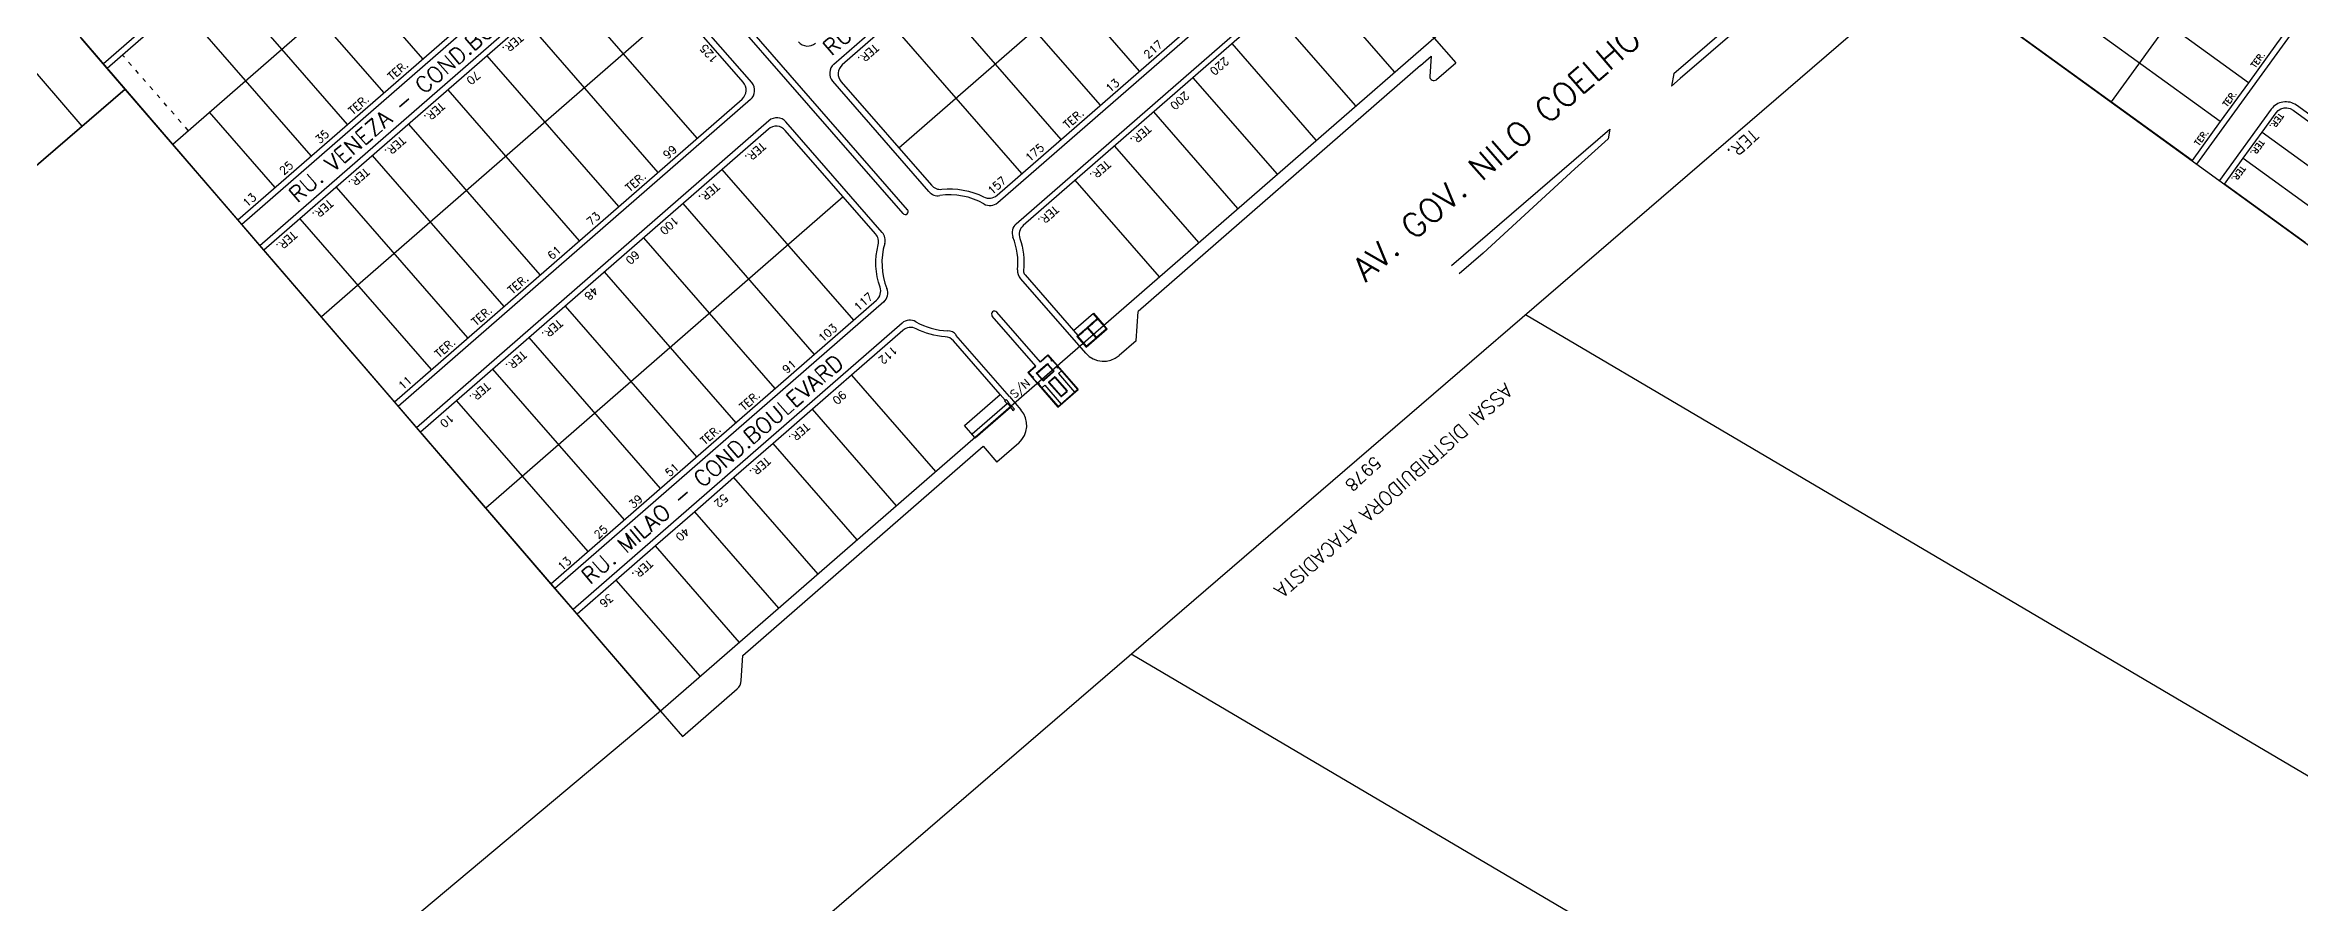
# Model space of a CAD drawing. Extents: x 714896 to 749292, y 8417558 to 8447149.
# Drawn here: x 742291 to 742855, y 8429072 to 8429286 of the extents above; entities that cross this region are included whole.
import ezdxf

# ---------------------------------------------------------------- set-up
doc = ezdxf.new("R2010")
doc.units = 0
doc.header["$MEASUREMENT"] = 0
doc.linetypes.add('ACAD_ISO03W100', pattern=[30, 12, -18])
for name, color, linetype in [('LOTE', 7, 'CONTINUOUS'), ('MEIO_FIO', 24, 'CONTINUOUS'), ('NUM-PORTA', 7, 'CONTINUOUS'), ('QUADRA', 6, 'CONTINUOUS'), ('REFERENCIA', 7, 'CONTINUOUS'), ('TEXTO', 7, 'CONTINUOUS'), ('TEXTODERUA', 3, 'CONTINUOUS')]:
    doc.layers.add(name, color=color, linetype=linetype)
doc.styles.add('ROMANS', font='ROMANS.SHX', dxfattribs={"height": 1.5})

msp = doc.modelspace()

# ---------------------------------------------------------------- linework, layer by layer
at = {"layer": 'LOTE', "color": 7, "linetype": 'CONTINUOUS'}
msp.add_line((742300.69, 8429265.7), (742279.81, 8429289.95), dxfattribs=at)
at = {"layer": 'LOTE'}
for points in [[(742339.6, 8429242.28), (742339.6, 8429242.28), (742426.21, 8429317.75, 0.414214), (742426.5, 8429321.99), (742397.59, 8429355.16, 0.414214), (742393.35, 8429355.45), (742306.98, 8429280.18)], [(742378.74, 8429196.8), (742378.74, 8429196.8), (742465.63, 8429272.52, 0.414214), (742465.92, 8429276.75), (742437.01, 8429309.93, 0.414214), (742432.78, 8429310.22), (742346.12, 8429234.7)], [(742638.6, 8429287.77), (742617.51, 8429312.04), (742535.9, 8429240.91, 0.306472), (742535.03, 8429237.66, -0.11003), (742535.97, 8429229.67, 0.207821), (742536.33, 8429228.53), (742548.44, 8429214.63), (742553.42, 8429218.97), (742556.11, 8429215.88)], [(742417.87, 8429151.32), (742417.87, 8429151.32), (742499.24, 8429222.23, 0.306472), (742500.1, 8429225.47, -0.14687), (742499.63, 8429236.1, 0.245929), (742498.98, 8429238.81), (742476.43, 8429264.69, 0.414214), (742472.2, 8429264.98), (742385.26, 8429189.22)], [(742523.81, 8429187.93), (742521.22, 8429190.91), (742530.12, 8429198.67), (742518.43, 8429212.08, 0.199814), (742516.36, 8429213.11, -0.102255), (742509.14, 8429215.1, 0.306472), (742505.81, 8429214.69), (742492.99, 8429203.52), (742483.19, 8429194.97), (742473.39, 8429186.43), (742463.59, 8429177.89), (742453.79, 8429169.35), (742443.99, 8429160.81), (742434.19, 8429152.27), (742424.4, 8429143.74)]]:
    msp.add_lwpolyline(points, format="xyb", dxfattribs=at)
msp.add_lwpolyline([(742578.15, 8429357.32), (742490.67, 8429281.08, 0.414214), (742490.38, 8429276.85), (742512.93, 8429250.96, 0.245929), (742515.52, 8429249.95, -0.14687), (742525.99, 8429248.04, 0.306472), (742529.33, 8429248.45), (742610.95, 8429319.59)], format="xyb", close=True, dxfattribs=at)
at = {"layer": 'LOTE', "color": 7, "linetype": 'CONTINUOUS'}
for points in [[(742869.23, 8429356.63), (742807.72, 8429271.82)], [(742842.05, 8429276.57), (742784.87, 8429318.04)], [(742835.01, 8429266.86), (742772.78, 8429311.98)], [(742845.45, 8429264.23), (742865.69, 8429249.55)], [(742840.75, 8429257.75), (742860.99, 8429243.07)], [(742661.39, 8429218.64), (742975.23, 8429033.6)], [(742562.88, 8429133.82), (742884.46, 8428944.21)]]:
    msp.add_lwpolyline(points, dxfattribs=at)
at = {"layer": 'LOTE'}
for points in [[(742323.34, 8429261.27), (742412.04, 8429338.57)], [(742594.55, 8429338.45), (742504.83, 8429260.26)], [(742385.86, 8429282.6), (742353.01, 8429320.29)], [(742564.97, 8429279.51), (742532.11, 8429317.2)], [(742343.21, 8429311.75), (742376.06, 8429274.05)], [(742555.16, 8429270.97), (742522.31, 8429308.66)], [(742367.01, 8429266.17), (742334.16, 8429303.86)], [(742454.39, 8429262.73), (742421.54, 8429300.43)], [(742545.36, 8429262.43), (742512.51, 8429300.12)], [(742628.7, 8429279.34), (742607.68, 8429303.47)], [(742357.97, 8429258.29), (742325.12, 8429295.98)], [(742449.49, 8429295.6), (742360.5, 8429218.04)], [(742597.88, 8429294.93), (742618.9, 8429270.8)], [(742411.74, 8429291.88), (742444.59, 8429254.19)], [(742535.56, 8429253.88), (742502.71, 8429291.58)], [(742434.79, 8429245.65), (742401.94, 8429283.34)], [(742609.1, 8429262.26), (742588.08, 8429286.39)], [(742578.28, 8429277.85), (742599.3, 8429253.72)], [(742424.99, 8429237.11), (742392.14, 8429274.8)], [(742348.92, 8429250.4), (742332.5, 8429269.25)], [(742415.19, 8429228.57), (742382.34, 8429266.26)], [(742589.5, 8429245.18), (742568.48, 8429269.3)], [(742558.68, 8429260.76), (742579.7, 8429236.64)], [(742406.14, 8429220.68), (742373.29, 8429258.38)], [(742493.51, 8429217.23), (742460.66, 8429254.93)], [(742397.1, 8429212.8), (742364.25, 8429250.49)], [(742569.9, 8429228.1), (742548.88, 8429252.22)], [(742490.88, 8429248.11), (742401.57, 8429170.27)], [(742483.71, 8429208.69), (742450.86, 8429246.39)], [(742388.05, 8429204.91), (742355.2, 8429242.61)], [(742473.91, 8429200.15), (742441.06, 8429237.84)], [(742464.11, 8429191.61), (742431.26, 8429229.3)], [(742454.31, 8429183.07), (742421.46, 8429220.76)], [(742445.26, 8429175.18), (742412.41, 8429212.88)], [(742436.21, 8429167.3), (742403.36, 8429204.99)], [(742514.01, 8429179.39), (742493.03, 8429203.47)], [(742427.17, 8429159.42), (742394.32, 8429197.11)], [(742504.21, 8429170.85), (742483.19, 8429194.97)], [(742494.41, 8429162.31), (742473.39, 8429186.43)], [(742484.61, 8429153.77), (742463.59, 8429177.89)], [(742474.81, 8429145.23), (742453.79, 8429169.35)], [(742465.01, 8429136.69), (742443.99, 8429160.81)], [(742455.21, 8429128.14), (742434.19, 8429152.27)]]:
    msp.add_lwpolyline(points, dxfattribs=at)
at = {"layer": 'LOTE', "linetype": 'ACAD_ISO03W100', "ltscale": 0.09}
msp.add_lwpolyline([(742327.22, 8429264.65), (742310.79, 8429283.5)], dxfattribs=at)
at = {"layer": 'MEIO_FIO', "color": 24, "linetype": 'CONTINUOUS'}
for p, q in [((742725.32, 8429299.38), (742700.06, 8429277.64)), ((742698.44, 8429278.88), (742697.86, 8429275.74))]:
    msp.add_line(p, q, dxfattribs=at)
for points in [[(742698.44, 8429278.88), (742744.26, 8429318.4), (742844.28, 8429404.65)], [(742697.86, 8429275.74), (742700.06, 8429277.64)], [(742642.89, 8429230.92), (742682.45, 8429264.96)], [(742682.45, 8429264.96), (742682.02, 8429262.57), (742673.69, 8429255.07), (742650.82, 8429233.95), (742644.79, 8429228.8)]]:
    msp.add_lwpolyline(points, dxfattribs=at)
for points in [[(742829.17, 8429256.26), (742900.22, 8429354.22, 0.737564), (742895.06, 8429361.1), (742894.97, 8429361.07, -0.041319), (742876.62, 8429358.37), (742874.15, 8429358.35, -0.083644), (742859.94, 8429360.77, 0.201476), (742831.02, 8429358.71), (742797.19, 8429329.56, -0.021984), (742786.43, 8429321.48, -0.08207), (742766.84, 8429312.08), (742760.15, 8429306.32)], [(743062.32, 8429087.18), (743075.23, 8429104.99, 0.414214), (743074.23, 8429111.28), (742854.04, 8429270.96, 0.414214), (742847.76, 8429269.96), (742834.84, 8429252.15)]]:
    msp.add_lwpolyline(points, format="xyb", dxfattribs=at)
at = {"layer": 'QUADRA', "color": 6, "linetype": 'CONTINUOUS'}
for points in [[(742230.26, 8428939.33), (742206.01, 8428918.44), (742204.5, 8428917.14), (742194.1, 8428908.11), (742194.1, 8428908.11), (742166.97, 8428884.44), (742166.97, 8428884.44), (742136.46, 8428857.7), (742078.06, 8428918.4), (741996.75, 8429002.91), (741872.38, 8429251.82), (742135.91, 8429478.8), (742137.87, 8429476.53), (742311.46, 8429274.98), (742098.87, 8429091.89)], [(742445.27, 8429119.48), (742230.26, 8428939.33), (742098.87, 8429091.89), (742311.46, 8429274.98)]]:
    msp.add_lwpolyline(points, close=True, dxfattribs=at)
at = {"layer": 'QUADRA'}
for points in [[(742856.14, 8429296), (742849.1, 8429286.29), (742842.05, 8429276.57), (742835.01, 8429266.86), (742827.96, 8429257.14), (742761.81, 8429305.12), (742761.81, 8429305.12), (742767.8, 8429310.27), (742772.78, 8429311.98), (742778.42, 8429314.43), (742784.87, 8429318.04), (742795.18, 8429325.39), (742804.65, 8429333.34), (742813.99, 8429341.39), (742823.33, 8429349.44), (742832.14, 8429357.04), (742836.39, 8429358.82), (742840.88, 8429360.04), (742845.51, 8429360.67), (742850.03, 8429360.69), (742854.03, 8429360.22), (742859.29, 8429358.88)], [(742856.29, 8429236.6), (742836.06, 8429251.27), (742836.06, 8429251.27), (742840.75, 8429257.75), (742845.45, 8429264.23), (742848.97, 8429269.08), (742849.52, 8429269.66), (742850.17, 8429270.06), (742850.96, 8429270.29), (742851.68, 8429270.31), (742852.48, 8429270.12), (742853.24, 8429269.7), (742870.97, 8429256.83)]]:
    msp.add_lwpolyline(points, dxfattribs=at)
at = {"layer": 'QUADRA', "color": 6, "linetype": 'CONTINUOUS'}
for points in [[(742884.46, 8428944.21), (742804.69, 8428865.65), (742768.89, 8428826.38), (742694.69, 8428737.53), (742555.09, 8428799.16), (742499.6, 8428824.18), (742466.98, 8428839.92), (742444.21, 8428852.33), (742378.75, 8428900.34), (742331.76, 8428934.79), (742761.81, 8429305.12), (743080.2, 8429074.22)], [(742639.73, 8429288.77), (742445.27, 8429119.48), (742445.27, 8429119.48), (742423.42, 8429144.88), (742417.87, 8429151.32), (742385.26, 8429189.22), (742378.74, 8429196.8), (742346.12, 8429234.7), (742339.6, 8429242.28), (742306.98, 8429280.18), (742300.46, 8429287.76)]]:
    msp.add_lwpolyline(points, dxfattribs=at)
at = {"layer": 'REFERENCIA', "color": 24}
for p, q in [((742393.5, 8429357.57), (742306.01, 8429281.31)), ((742488.55, 8429281.22), (742577.17, 8429358.45)), ((742428.32, 8429317.61), (742340.58, 8429241.14)), ((742505.84, 8429243.88), (742440.95, 8429318.34)), ((742506.97, 8429244.86), (742442.08, 8429319.32)), ((742529.53, 8429246.63), (742611.94, 8429318.45)), ((742432.92, 8429312.33), (742345.15, 8429235.84)), ((742468.03, 8429276.61), (742437.15, 8429312.04)), ((742534.12, 8429241.36), (742616.53, 8429313.17)), ((742635.16, 8429280.93), (742637.83, 8429283.25)), ((742637.83, 8429283.25), (742637.48, 8429278.18)), ((742638.6, 8429287.77), (742643.99, 8429281.59)), ((742512.33, 8429249.37), (742488.26, 8429276.99)), ((742635.16, 8429280.93), (742564.59, 8429219.42)), ((742639.14, 8429277.36), (742643.99, 8429281.59)), ((742467.74, 8429272.38), (742379.72, 8429195.66)), ((742472.34, 8429267.1), (742384.28, 8429190.36)), ((742500.64, 8429239.19), (742476.57, 8429266.81)), ((742551.53, 8429208.96), (742535.27, 8429227.61)), ((742501.01, 8429221.78), (742418.85, 8429150.18)), ((742505.61, 8429216.5), (742423.42, 8429144.88)), ((742539.04, 8429205.78), (742528.16, 8429218.27)), ((742540.17, 8429206.77), (742529.29, 8429219.26)), ((742551.16, 8429214.82), (742551.77, 8429215.34)), ((742551.26, 8429214.71), (742551.87, 8429215.23)), ((742551.63, 8429210.52), (742556.83, 8429215.05)), ((742551.77, 8429215.34), (742552.03, 8429215.57)), ((742551.87, 8429215.23), (742551.77, 8429215.34)), ((742551.87, 8429215.23), (742551.94, 8429215.3)), ((742554.08, 8429212.85), (742551.94, 8429215.3)), ((742552.03, 8429215.57), (742552.63, 8429216.1)), ((742552.13, 8429215.46), (742552.03, 8429215.57)), ((742552.05, 8429215.4), (742552.15, 8429215.48)), ((742554.19, 8429212.95), (742552.05, 8429215.4)), ((742552.13, 8429215.46), (742552.73, 8429215.99)), ((742552.63, 8429216.1), (742553.06, 8429216.47)), ((742552.73, 8429215.99), (742552.63, 8429216.1)), ((742552.73, 8429215.99), (742553.16, 8429216.36)), ((742553.06, 8429216.47), (742553.96, 8429217.26)), ((742553.16, 8429216.36), (742553.06, 8429216.47)), ((742553.16, 8429216.36), (742554.06, 8429217.15)), ((742553.3, 8429218.87), (742554.39, 8429217.63)), ((742553.96, 8429217.26), (742554.39, 8429217.63)), ((742554.06, 8429217.15), (742553.96, 8429217.26)), ((742554.06, 8429217.15), (742554.49, 8429217.51)), ((742554.19, 8429212.95), (742556.62, 8429215.06)), ((742554.49, 8429217.51), (742556.62, 8429215.06)), ((742556.11, 8429215.88), (742556.83, 8429215.05)), ((742564.08, 8429212.08), (742564.59, 8429219.42)), ((742532.42, 8429198.16), (742519.07, 8429213.48)), ((742548.44, 8429214.63), (742549.52, 8429213.39)), ((742549.3, 8429213.19), (742549.83, 8429213.66)), ((742549.3, 8429213.19), (742551.63, 8429210.52)), ((742549.51, 8429213.18), (742549.93, 8429213.55)), ((742549.51, 8429213.18), (742551.64, 8429210.73)), ((742550.74, 8429214.45), (742549.83, 8429213.66)), ((742549.93, 8429213.55), (742549.83, 8429213.66)), ((742549.93, 8429213.55), (742550.84, 8429214.34)), ((742550.74, 8429214.45), (742551.16, 8429214.82)), ((742550.84, 8429214.34), (742550.74, 8429214.45)), ((742550.84, 8429214.34), (742551.26, 8429214.71)), ((742551.26, 8429214.71), (742551.16, 8429214.82)), ((742551.64, 8429210.73), (742554.08, 8429212.85)), ((742564.08, 8429212.08), (742559.85, 8429208.39)), ((742537.02, 8429204.15), (742538.98, 8429205.86)), ((742537.02, 8429204.15), (742544.57, 8429195.48)), ((742537.16, 8429204.14), (742539.04, 8429205.78)), ((742537.16, 8429204.14), (742538.08, 8429203.08)), ((742539.13, 8429204), (742541.92, 8429206.43)), ((742539.13, 8429204), (742539.36, 8429203.74)), ((742539.35, 8429203.99), (742541.91, 8429206.22)), ((742539.35, 8429203.99), (742539.48, 8429203.84)), ((742539.48, 8429203.84), (742539.36, 8429203.74)), ((742539.36, 8429203.74), (742540.61, 8429202.31)), ((742540.73, 8429202.41), (742539.48, 8429203.84)), ((742540.11, 8429206.84), (742542.07, 8429208.55)), ((742540.17, 8429206.77), (742542.06, 8429208.41)), ((742541.01, 8429202.39), (742543.27, 8429204.36)), ((742543.37, 8429204.24), (742541.11, 8429202.27)), ((742541.91, 8429206.22), (742542.04, 8429206.07)), ((742541.92, 8429206.43), (742542.15, 8429206.17)), ((742542.04, 8429206.07), (742542.15, 8429206.17)), ((742542.04, 8429206.07), (742543.29, 8429204.64)), ((742542.06, 8429208.41), (742542.98, 8429207.35)), ((742542.07, 8429208.55), (742549.62, 8429199.88)), ((742543.4, 8429204.74), (742542.15, 8429206.17)), ((742543.18, 8429207.13), (742544.49, 8429205.62)), ((742543.27, 8429204.36), (742543.42, 8429204.49)), ((742543.27, 8429204.36), (742543.37, 8429204.24)), ((742543.29, 8429204.64), (742543.4, 8429204.74)), ((742543.29, 8429204.64), (742543.42, 8429204.49)), ((742543.37, 8429204.24), (742543.63, 8429204.47)), ((742543.4, 8429204.74), (742543.63, 8429204.47)), ((742544.66, 8429203.91), (742545.41, 8429204.56)), ((742544.66, 8429203.91), (742548.73, 8429199.23)), ((742544.69, 8429205.39), (742549.48, 8429199.89)), ((742530.12, 8429198.67), (742531.37, 8429197.24)), ((742532.42, 8429198.16), (742535.32, 8429194.84)), ((742538.28, 8429202.86), (742539.59, 8429201.35)), ((742539.79, 8429201.12), (742544.58, 8429195.62)), ((742540.43, 8429200.23), (742541.26, 8429200.95)), ((742540.73, 8429202.41), (742540.61, 8429202.31)), ((742540.61, 8429202.31), (742540.84, 8429202.04)), ((742540.73, 8429202.41), (742540.86, 8429202.26)), ((742540.84, 8429202.04), (742541.11, 8429202.27)), ((742540.86, 8429202.26), (742541.01, 8429202.39)), ((742541.01, 8429202.39), (742541.11, 8429202.27)), ((742541.26, 8429200.95), (742545.34, 8429196.28)), ((742542.23, 8429201.66), (742545.26, 8429198.2)), ((742542.24, 8429201.81), (742543.68, 8429203.05)), ((742542.37, 8429201.65), (742545.27, 8429198.34)), ((742542.38, 8429201.8), (742543.67, 8429202.91)), ((742543.81, 8429202.9), (742546.7, 8429199.59)), ((742543.82, 8429203.04), (742546.84, 8429199.58)), ((742544.57, 8429195.48), (742549.62, 8429199.88)), ((742544.58, 8429195.62), (742549.48, 8429199.89)), ((742545.4, 8429198.19), (742546.83, 8429199.44)), ((742545.41, 8429198.33), (742546.69, 8429199.44)), ((742531.88, 8429196.35), (742523.12, 8429188.72)), ((742523.91, 8429187.82), (742532.66, 8429195.45)), ((742532.81, 8429195.58), (742532.03, 8429196.48)), ((742532.89, 8429195.64), (742532.1, 8429196.55)), ((742532.96, 8429195.71), (742532.18, 8429196.61)), ((742465.42, 8429127.13), (742465.85, 8429133.37)), ((742450.72, 8429113.15), (742464.39, 8429125.07)), ((742445.27, 8429119.48), (742450.72, 8429113.15))]:
    msp.add_line(p, q, dxfattribs=at)
for points in [[(742543.25, 8429207.19), (742543.02, 8429207), (742542.83, 8429207.22), (742543.05, 8429207.42)], [(742544.76, 8429205.46), (742544.54, 8429205.26), (742544.34, 8429205.49), (742544.57, 8429205.69)], [(742538.2, 8429202.79), (742538.43, 8429202.99), (742538.23, 8429203.22), (742538, 8429203.02)], [(742539.71, 8429201.06), (742539.94, 8429201.26), (742539.74, 8429201.48), (742539.51, 8429201.28)], [(742531.59, 8429197.43), (742532.25, 8429196.68), (742531.88, 8429196.35), (742531.22, 8429197.1)], [(742533.7, 8429195.02), (742533.04, 8429195.77), (742532.66, 8429195.45), (742533.32, 8429194.69)]]:
    msp.add_lwpolyline(points, close=True, dxfattribs=at)
for points in [[(742523.91, 8429187.82), (742523.81, 8429187.93)], [(742465.85, 8429133.37), (742525.89, 8429185.7), (742529.31, 8429181.78)], [(742534.75, 8429186.51), (742529.31, 8429181.78)]]:
    msp.add_lwpolyline(points, dxfattribs=at)
for centre, radius, start, end in [((742481.98, 8429288.76), 3, 221.072, 311.072), ((742490.52, 8429278.96), 3, 131.072, 221.072), ((742638.48, 8429278.11), 1, 176.072, 311.072), ((742465.77, 8429274.64, 0), 3, 311.072, 41.072), ((742474.31, 8429264.84, 0), 3, 41.072, 131.072), ((742514.59, 8429251.34), 3, 221.072, 278.5584), ((742506.41, 8429244.37), 0.75, 221.072, 41.072), ((742517.57, 8429231.57), 17, 60.0376, 98.5584), ((742527.55, 8429248.89), 3, 240.0376, 311.072), ((742498.38, 8429237.22), 3, 343.5856, 41.072), ((742536.1, 8429239.09), 3, 131.072, 202.1064), ((742517.57, 8429231.57), 17, 354.1113, 22.1064), ((742517.57, 8429231.57), 17, 163.5856, 202.1064), ((742537.46, 8429229.52), 3, 174.1113, 221.072), ((742499.04, 8429224.04), 3, 311.072, 22.1064), ((742507.58, 8429214.24), 3, 60.0376, 131.072), ((742517.57, 8429231.57), 17, 240.0376, 268.0327), ((742528.72, 8429218.76), 0.75, 41.072, 221.072), ((742516.88, 8429211.58), 3, 41.072, 88.0327), ((742555.97, 8429212.84, 0), 5.9, 221.072, 311.072), ((742542.31, 8429201.73, 0), 0.1, 131.072, 221.072), ((742542.45, 8429201.72, 0), 0.1, 131.072, 221.072), ((742543.73, 8429202.84, 0), 0.1, 41.072, 131.072), ((742543.74, 8429202.98, 0), 0.1, 41.072, 131.072), ((742545.33, 8429198.26, 0), 0.1, 221.072, 311.072), ((742545.34, 8429198.4, 0), 0.1, 221.072, 311.072), ((742546.62, 8429199.52, 0), 0.1, 311.072, 41.072), ((742546.76, 8429199.51, 0), 0.1, 311.072, 41.072), ((742530.87, 8429190.96, 0), 5.9, 311.072, 41.072), ((742462.42, 8429127.33), 3, 311.072, 356.072)]:
    msp.add_arc(centre, radius, start, end, dxfattribs=at)

# ---------------------------------------------------------------- texts
at = {"layer": 'NUM-PORTA', "style": 'ROMANS'}
for s, rotation, p in [('125', 131.5942, (742459.78, 8429282.6)), ('217', 41.5942, (742567.1, 8429282.48)), ('220', 221.5942, (742586.2, 8429283.18)), ('70', 221.5942, (742399.13, 8429279.68)), ('13', 41.0768, (742557.56, 8429274.01, -39.28)), ('200', 221.5942, (742576.29, 8429274.54)), ('35', 41.5942, (742360.04, 8429261.22)), ('99', 41.5942, (742446.98, 8429257.38)), ('175', 41.5942, (742537.5, 8429256.68)), ('25', 41.5942, (742351.1, 8429253.42)), ('13', 41.5942, (742341.89, 8429245.4)), ('157', 41.5942, (742528.05, 8429248.45)), ('73', 41.5942, (742427.87, 8429240.73)), ('100', 223.1082, (742448.65, 8429243.34, -39.28)), ('61', 41.5942, (742418.1, 8429232.21)), ('60', 223.1082, (742438.85, 8429234.8, -39.28)), ('48', 223.1082, (742428.54, 8429225.81, -39.28)), ('117', 41.5942, (742494.71, 8429219.39)), ('103', 41.5942, (742485.77, 8429211.6)), ('112', 221.5942, (742503.37, 8429210.95)), ('91', 41.5942, (742476.78, 8429203.76)), ('11', 41.5942, (742380.77, 8429199.68)), ('90', 221.5942, (742490.59, 8429199.74)), ('S/N', 41.5942, (742533.7, 8429197.57)), ('10', 221.5942, (742392.51, 8429193.97)), ('51', 41.5942, (742447.49, 8429177.93)), ('39', 41.5942, (742438.41, 8429170.02)), ('52', 221.5942, (742461.02, 8429173.97)), ('25', 41.5942, (742429.69, 8429162.43)), ('40', 221.5942, (742451.41, 8429165.59)), ('13', 41.5942, (742420.59, 8429154.49)), ('36', 221.5942, (742432.38, 8429149.01))]:
    msp.add_text(s, height=2, rotation=rotation, dxfattribs=at).set_placement(p)
at = {"layer": 'NUM-PORTA', "color": 7, "style": 'ROMANS'}
msp.add_text('5978', height=3, rotation=222.8626, dxfattribs=at).set_placement((742623.62, 8429183.41))
at = {"layer": 'TEXTO', "style": 'ROMANS'}
for height, rotation, p in [(2, 221.5942, (742409.78, 8429288.96)), (2, 221.5942, (742498.62, 8429286.44)), (1.502, 53.8203, (742843.76, 8429280.12)), (2, 41.5942, (742378.17, 8429277.01)), (2, 41.5942, (742368.37, 8429268.47)), (2, 221.5942, (742390.18, 8429271.88)), (1.502, 53.8203, (742836.71, 8429270.4)), (2, 41.5942, (742547, 8429264.96)), (2, 221.5942, (742566.69, 8429266.18)), (1.502, 233.8203, (742849.76, 8429269.18)), (2, 221.5942, (742380.38, 8429263.33)), (2, 221.5942, (742470.39, 8429261.84)), (3, 222.5212, (742717.85, 8429265.26)), (3, 222.5212, (742717.85, 8429265.26)), (1.502, 53.8203, (742829.67, 8429260.69)), (1.502, 233.8203, (742844.93, 8429262.51)), (2, 221.5942, (742371.34, 8429255.45)), (2, 221.5942, (742556.57, 8429257.36)), (1.502, 233.8203, (742840.2, 8429256)), (2, 41.5942, (742437.59, 8429249.2)), (2, 221.5942, (742458.85, 8429251.78)), (2, 221.5942, (742362.29, 8429247.57)), (2, 221.5942, (742543.61, 8429246.06)), (2, 221.5942, (742353.24, 8429239.68)), (2, 41.5942, (742408.22, 8429223.6)), (2, 41.5942, (742399.13, 8429215.68)), (2, 221.5942, (742419.65, 8429217.62)), (2, 41.5942, (742389.94, 8429207.67)), (2, 221.5942, (742410.61, 8429209.74)), (2, 221.5942, (742401.56, 8429201.85)), (2, 41.5942, (742466.1, 8429194.46)), (2, 41.5942, (742456.3, 8429185.92)), (2, 221.5942, (742481.38, 8429191.72)), (2, 221.5942, (742471.58, 8429183.18)), (2, 221.5942, (742442.18, 8429157.55))]:
    msp.add_text('TER.', height=height, rotation=rotation, dxfattribs=at).set_placement(p)
at = {"layer": 'TEXTO', "color": 7, "style": 'ROMANS'}
msp.add_text('ASSAI DISTRIBUIDORA ATACADISTA', height=3.5, rotation=221.6381, dxfattribs=at).set_placement((742656.29, 8429201.64))
at = {"layer": 'TEXTODERUA', "style": 'ROMANS'}
for s, height, rotation, p in [('RU. MONACO - COND.BOULEVARD', 4, 40.7754, (742487.98, 8429283.12)), ('AV. GOV. NILO COELHO / AV. DO TRABALHO', 6, 40.959, (742621.49, 8429226.58)), ('RU. VENEZA - COND.BOULEVARD', 4, 40.7754, (742354.51, 8429246.34)), ('RU. MILAO - COND.BOULEVARD', 4, 40.7754, (742427.64, 8429150.98))]:
    msp.add_text(s, height=height, rotation=rotation, dxfattribs=at).set_placement(p)

doc.saveas('drawing.dxf')
